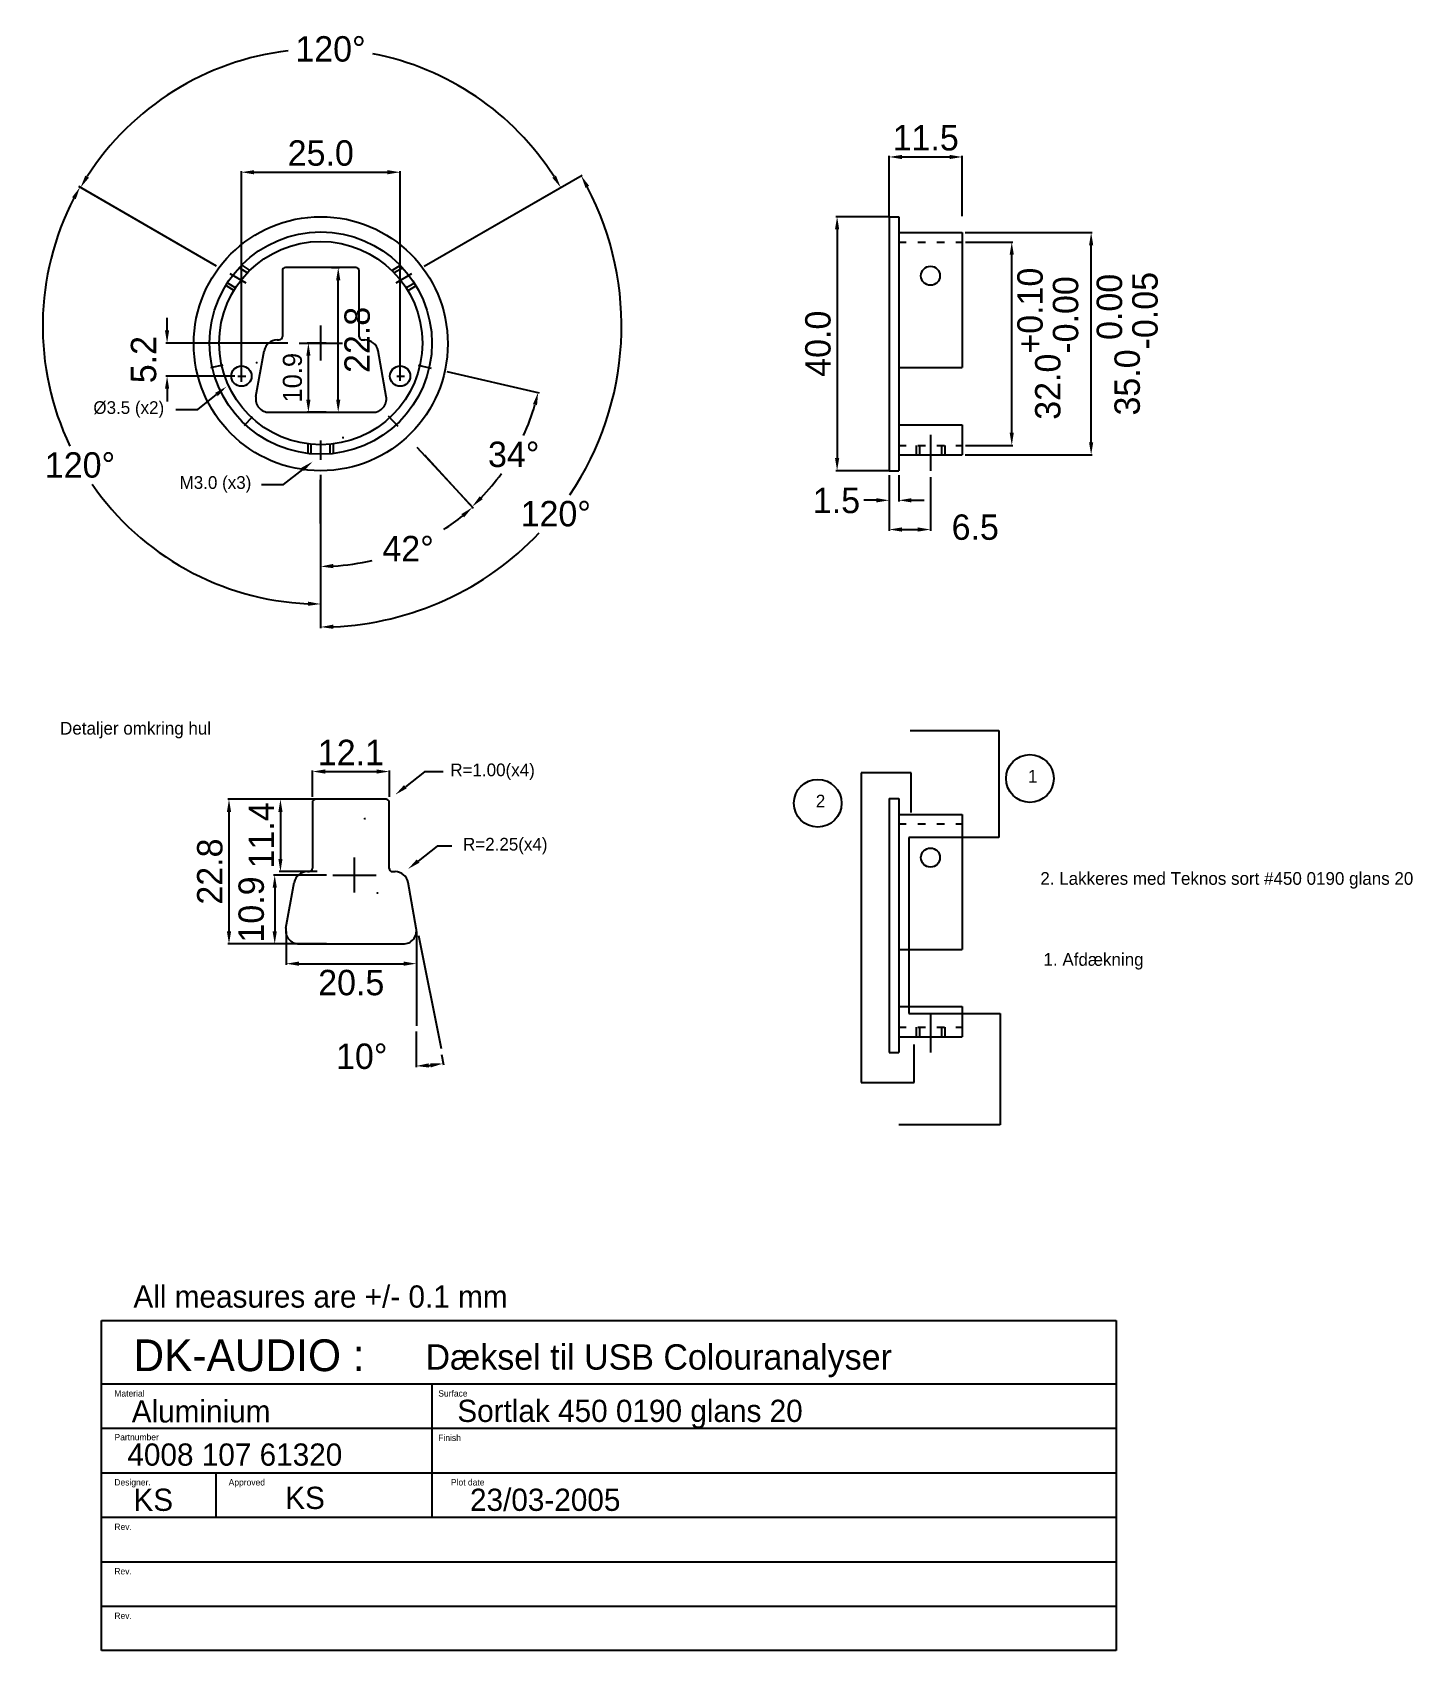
# Model space of a CAD drawing. Header units: millimetres. Extents: x 150 to 813, y 263 to 637.
# Drawn here: x 595.4 to 812.8, y 263.3 to 518.1 of the extents above; entities that cross this region are included whole.
import ezdxf

# ---------------------------------------------------------------- set-up
doc = ezdxf.new("R2010")
doc.units = ezdxf.units.MM
doc.linetypes.add('ACAD_ISO03W100', pattern=[30, 12, -18])
for name, color, linetype in [('DIM', 7, 'Continuous'), ('Mekanik', 4, 'Continuous'), ('USB', 1, 'Continuous')]:
    doc.layers.add(name, color=color, linetype=linetype)
doc.dimstyles.new('DK-audio', dxfattribs={"dimtxt": 4, "dimasz": 2, "dimexe": 0.18, "dimexo": 0.0625, "dimgap": 1, "dimtad": 2, "dimdec": 1, "dimzin": 0, "dimdsep": 46, "dimtxsty": 'Standard', "dimcen": 5, "dimadec": 1, "dimazin": 0, "dimtfac": 1, "dimtdec": 1, "dimtofl": 0, "dimtmove": 2, "dimatfit": 3, "dimfxl": 0, "dimtolj": 1, "dimtzin": 0, "dimarcsym": 0})
doc.dimstyles.get("Standard").update_dxf_attribs({"dimtxt": 0.18, "dimasz": 0.18, "dimexe": 0.18, "dimexo": 0.0625, "dimgap": 0.09, "dimtad": 0, "dimtih": 1, "dimtoh": 1, "dimdec": 4, "dimzin": 0, "dimdsep": 46, "dimtxsty": 'Standard', "dimcen": 0.09, "dimadec": 0, "dimazin": 0, "dimtfac": 1, "dimtdec": 4, "dimtofl": 0, "dimtmove": 0, "dimatfit": 3, "dimfxl": 0, "dimtolj": 1, "dimtzin": 0, "dimarcsym": 0})

# ---------------------------------------------------------------- blocks, each defined once
blk = doc.blocks.new('*D44')
at = {"layer": 'DEFPOINTS', "color": 0, "ltscale": 0.1}
for p in [(730.35, 489.1), (722.15, 449.1), (730.35, 449.1)]:
    blk.add_point(p, dxfattribs=at)
at = {"layer": 'DIM', "color": 0, "lineweight": -2, "ltscale": 0.1}
for p, q in [((730.29, 489.1), (721.97, 489.1)), ((722.15, 487.1), (722.15, 451.1)), ((730.29, 449.1), (721.97, 449.1))]:
    blk.add_line(p, q, dxfattribs=at)
at = {"layer": 'DIM', "color": 0, "ltscale": 0.1}
for points in [[(721.82, 487.1), (722.48, 487.1), (722.15, 489.1)], [(721.82, 451.1), (722.48, 451.1), (722.15, 449.1)]]:
    blk.add_solid(points, dxfattribs=at)
at = {"layer": 'DIM', "color": 0, "ltscale": 0.1, "insert": (719.15, 469.1), "char_height": 4, "attachment_point": 5, "rotation": 90}
blk.add_mtext('\\A1;40.0', dxfattribs=at)
blk = doc.blocks.new('*D57')
at = {"layer": 'DEFPOINTS', "color": 0, "ltscale": 0.1}
for p in [(624.5, 481.3), (627.84, 479.37), (640.83, 471.87), (597.74, 464.27), (640.83, 448.5)]:
    blk.add_point(p, dxfattribs=at)
at = {"layer": 'DIM', "color": 0, "lineweight": -2, "ltscale": 0.1}
for p, q in [((624.44, 481.33), (602.78, 493.84)), ((640.83, 448.44), (640.83, 427.94))]:
    blk.add_line(p, q, dxfattribs=at)
for start, end in [(152.6191, 205.5588), (214.6501, 267.3809)]:
    blk.add_arc((640.83, 471.87), 43.76, start, end, dxfattribs=at)
at = {"layer": 'DIM', "color": 0, "ltscale": 0.1}
for points in [[(601.69, 492.16), (602.27, 491.84), (602.94, 493.75)], [(638.84, 428.5), (638.82, 427.83), (640.83, 428.12)]]:
    blk.add_solid(points, dxfattribs=at)
at = {"layer": 'DIM', "color": 0, "ltscale": 0.1, "insert": (602.94, 449.99), "char_height": 4, "attachment_point": 5}
blk.add_mtext('\\A1;120°', dxfattribs=at)
blk = doc.blocks.new('*D59')
at = {"layer": 'DEFPOINTS', "color": 0, "ltscale": 0.1}
for p in [(625.9, 512.89), (624.5, 481.3), (627.84, 479.37), (653.82, 479.37), (657.08, 481.25)]:
    blk.add_point(p, dxfattribs=at)
at = {"layer": 'DIM', "color": 0, "lineweight": -2, "ltscale": 0.1}
for p, q in [((624.44, 481.33), (602.87, 493.79)), ((657.14, 481.29), (678.79, 493.79))]:
    blk.add_line(p, q, dxfattribs=at)
for start, end in [(96.7375, 147.3745), (32.6255, 79.1556)]:
    blk.add_arc((640.83, 471.87), 43.65, start, end, dxfattribs=at)
at = {"layer": 'DIM', "color": 0, "ltscale": 0.1}
for points in [[(604.35, 495.23), (603.78, 495.58), (603.03, 493.7)], [(677.88, 495.58), (677.31, 495.23), (678.63, 493.7)]]:
    blk.add_solid(points, dxfattribs=at)
at = {"layer": 'DIM', "color": 0, "ltscale": 0.1, "insert": (642.38, 515.49), "char_height": 4, "attachment_point": 5}
blk.add_mtext('\\A1;120°', dxfattribs=at)
blk = doc.blocks.new('*D58')
at = {"layer": 'DEFPOINTS', "color": 0, "ltscale": 0.1}
for p in [(653.82, 479.37), (657.08, 481.25), (640.83, 471.87), (687.48, 463.65), (640.83, 448.5)]:
    blk.add_point(p, dxfattribs=at)
at = {"layer": 'DIM', "color": 0, "lineweight": -2, "ltscale": 0.1}
for p, q in [((657.14, 481.29), (682.01, 495.65)), ((640.83, 448.44), (640.83, 424.32))]:
    blk.add_line(p, q, dxfattribs=at)
for start, end in [(325.9041, 27.5807), (272.4193, 316.5874)]:
    blk.add_arc((640.83, 471.87), 47.37, start, end, dxfattribs=at)
at = {"layer": 'DIM', "color": 0, "ltscale": 0.1}
for points in [[(682.53, 493.64), (683.11, 493.96), (681.85, 495.56)], [(642.84, 424.21), (642.82, 424.88), (640.83, 424.5)]]:
    blk.add_solid(points, dxfattribs=at)
at = {"layer": 'DIM', "color": 0, "ltscale": 0.1, "insert": (677.85, 442.32), "char_height": 4, "attachment_point": 5}
blk.add_mtext('\\A1;120°', dxfattribs=at)
blk = doc.blocks.new('*D84')
at = {"layer": 'DEFPOINTS', "color": 0, "ltscale": 0.1}
for p in [(652.6, 398.11), (643, 390.55)]:
    blk.add_point(p, dxfattribs=at)
at = {"layer": 'DIM', "color": 0, "lineweight": -2, "ltscale": 0.1}
for p, q in [((657.17, 401.71), (654.17, 399.35)), ((660.14, 401.71), (657.17, 401.71)), ((647.71, 394.33), (647.89, 394.33)), ((647.8, 394.24), (647.8, 394.42))]:
    blk.add_line(p, q, dxfattribs=at)
at = {"layer": 'DIM', "color": 0, "ltscale": 0.1}
blk.add_solid([(653.96, 399.61), (654.38, 399.09), (652.6, 398.11)], dxfattribs=at)
at = {"layer": 'DIM', "color": 0, "ltscale": 0.1, "insert": (667.9, 401.71), "char_height": 2, "attachment_point": 5}
blk.add_mtext('\\A1;R=1.00(x4)', dxfattribs=at)
blk = doc.blocks.new('*D85')
at = {"layer": 'DEFPOINTS', "color": 0, "ltscale": 0.1}
for p in [(651.65, 401.75), (639.55, 397.7), (651.65, 397.7)]:
    blk.add_point(p, dxfattribs=at)
at = {"layer": 'DIM', "color": 0, "lineweight": -2, "ltscale": 0.1}
for p, q in [((639.55, 397.76), (639.55, 401.93)), ((641.55, 401.75), (649.65, 401.75)), ((651.65, 397.76), (651.65, 401.93))]:
    blk.add_line(p, q, dxfattribs=at)
at = {"layer": 'DIM', "color": 0, "ltscale": 0.1}
for points in [[(641.55, 402.08), (641.55, 401.42), (639.55, 401.75)], [(649.65, 402.08), (649.65, 401.42), (651.65, 401.75)]]:
    blk.add_solid(points, dxfattribs=at)
at = {"layer": 'DIM', "color": 0, "ltscale": 0.1, "insert": (645.6, 404.75), "char_height": 4, "attachment_point": 5}
blk.add_mtext('\\A1;12.1', dxfattribs=at)
blk = doc.blocks.new('*D86')
at = {"layer": 'DEFPOINTS', "color": 0, "ltscale": 0.1}
for p in [(640.35, 397.4), (634.5, 386), (640.35, 386)]:
    blk.add_point(p, dxfattribs=at)
at = {"layer": 'DIM', "color": 0, "lineweight": -2, "ltscale": 0.1}
for p, q in [((640.29, 397.4), (634.32, 397.4)), ((634.5, 395.4), (634.5, 388)), ((640.29, 386), (634.32, 386))]:
    blk.add_line(p, q, dxfattribs=at)
at = {"layer": 'DIM', "color": 0, "ltscale": 0.1}
for points in [[(634.17, 395.4), (634.83, 395.4), (634.5, 397.4)], [(634.17, 388), (634.83, 388), (634.5, 386)]]:
    blk.add_solid(points, dxfattribs=at)
at = {"layer": 'DIM', "color": 0, "ltscale": 0.1, "insert": (631.5, 391.7), "char_height": 4, "attachment_point": 5, "rotation": 90}
blk.add_mtext('\\A1;11.4', dxfattribs=at)
blk = doc.blocks.new('*D87')
at = {"layer": 'DEFPOINTS', "color": 0, "ltscale": 0.1}
for p in [(638.8, 397.4), (626.4, 374.6), (638.8, 374.6)]:
    blk.add_point(p, dxfattribs=at)
at = {"layer": 'DIM', "color": 0, "lineweight": -2, "ltscale": 0.1}
for p, q in [((638.74, 397.4), (626.22, 397.4)), ((626.4, 395.4), (626.4, 376.6)), ((638.74, 374.6), (626.22, 374.6))]:
    blk.add_line(p, q, dxfattribs=at)
at = {"layer": 'DIM', "color": 0, "ltscale": 0.1}
for points in [[(626.07, 395.4), (626.73, 395.4), (626.4, 397.4)], [(626.07, 376.6), (626.73, 376.6), (626.4, 374.6)]]:
    blk.add_solid(points, dxfattribs=at)
at = {"layer": 'DIM', "color": 0, "ltscale": 0.1, "insert": (623.4, 386), "char_height": 4, "attachment_point": 5, "rotation": 90}
blk.add_mtext('\\A1;22.8', dxfattribs=at)
blk = doc.blocks.new('*D88')
at = {"layer": 'DEFPOINTS', "color": 0, "ltscale": 0.1}
for p in [(635.4, 376.65), (655.9, 376.65), (655.9, 371.5)]:
    blk.add_point(p, dxfattribs=at)
at = {"layer": 'DIM', "color": 0, "lineweight": -2, "ltscale": 0.1}
for p, q in [((635.4, 376.59), (635.4, 371.32)), ((655.9, 376.59), (655.9, 371.32)), ((637.4, 371.5), (653.9, 371.5))]:
    blk.add_line(p, q, dxfattribs=at)
at = {"layer": 'DIM', "color": 0, "ltscale": 0.1}
for points in [[(637.4, 371.83), (637.4, 371.17), (635.4, 371.5)], [(653.9, 371.83), (653.9, 371.17), (655.9, 371.5)]]:
    blk.add_solid(points, dxfattribs=at)
at = {"layer": 'DIM', "color": 0, "ltscale": 0.1, "insert": (645.65, 368.5), "char_height": 4, "attachment_point": 5}
blk.add_mtext('\\A1;20.5', dxfattribs=at)
blk = doc.blocks.new('*D94')
at = {"layer": 'DEFPOINTS', "color": 0, "ltscale": 0.1}
for p in [(654.6, 386.41), (645, 378.85)]:
    blk.add_point(p, dxfattribs=at)
at = {"layer": 'DIM', "color": 0, "lineweight": -2, "ltscale": 0.1}
for p, q in [((659.17, 390.01), (656.17, 387.65)), ((661.48, 390.01), (659.17, 390.01)), ((649.71, 382.63), (649.89, 382.63)), ((649.8, 382.54), (649.8, 382.72))]:
    blk.add_line(p, q, dxfattribs=at)
at = {"layer": 'DIM', "color": 0, "ltscale": 0.1}
blk.add_solid([(655.96, 387.91), (656.38, 387.39), (654.6, 386.41)], dxfattribs=at)
at = {"layer": 'DIM', "color": 0, "ltscale": 0.1, "insert": (669.9, 390.01), "char_height": 2, "attachment_point": 5}
blk.add_mtext('\\A1;R=2.25(x4)', dxfattribs=at)
blk = doc.blocks.new('*D100')
at = {"layer": 'DEFPOINTS', "color": 0, "ltscale": 0.1}
for p in [(655.8, 373.63), (657.95, 367.85), (655.85, 360.9), (659.85, 357.25), (658.71, 355.56)]:
    blk.add_point(p, dxfattribs=at)
at = {"layer": 'DIM', "color": 0, "lineweight": -2, "ltscale": 0.1}
for p, q in [((655.85, 360.84), (655.87, 355.21)), ((659.86, 357.19), (660.15, 355.6))]:
    blk.add_line(p, q, dxfattribs=at)
blk.add_arc((655.78, 379.95), 24.56, 274.8743, 275.4953, dxfattribs=at)
at = {"layer": 'DIM', "color": 0, "ltscale": 0.1}
for points in [[(657.88, 355.15), (657.85, 355.81), (655.87, 355.39)], [(658.09, 355.83), (658.18, 355.17), (660.11, 355.77)]]:
    blk.add_solid(points, dxfattribs=at)
at = {"layer": 'DIM', "color": 0, "ltscale": 0.1, "insert": (647.3, 356.9), "char_height": 4, "attachment_point": 5}
blk.add_mtext('\\A1;10°', dxfattribs=at)
blk = doc.blocks.new('*D103')
at = {"layer": 'DEFPOINTS', "color": 0, "ltscale": 0.1}
for p in [(741.85, 498.5), (730.35, 489.1), (741.85, 489.1)]:
    blk.add_point(p, dxfattribs=at)
at = {"layer": 'DIM', "color": 0, "lineweight": -2, "ltscale": 0.1}
for p, q in [((730.35, 489.16), (730.35, 498.68)), ((732.35, 498.5), (739.85, 498.5)), ((741.85, 489.16), (741.85, 498.68))]:
    blk.add_line(p, q, dxfattribs=at)
at = {"layer": 'DIM', "color": 0, "ltscale": 0.1}
for points in [[(732.35, 498.83), (732.35, 498.17), (730.35, 498.5)], [(739.85, 498.83), (739.85, 498.17), (741.85, 498.5)]]:
    blk.add_solid(points, dxfattribs=at)
at = {"layer": 'DIM', "color": 0, "ltscale": 0.1, "insert": (736.1, 501.5), "char_height": 4, "attachment_point": 5}
blk.add_mtext('\\A1;11.5', dxfattribs=at)
blk = doc.blocks.new('*D104')
at = {"layer": 'DEFPOINTS', "color": 0, "ltscale": 0.1}
for p in [(730.35, 448.45), (731.85, 448.45), (731.85, 444.45)]:
    blk.add_point(p, dxfattribs=at)
at = {"layer": 'DIM', "color": 0, "lineweight": -2, "ltscale": 0.1}
for p, q in [((730.35, 448.39), (730.35, 444.27)), ((731.85, 448.39), (731.85, 444.27)), ((728.35, 444.45), (726.35, 444.45)), ((733.85, 444.45), (735.85, 444.45))]:
    blk.add_line(p, q, dxfattribs=at)
at = {"layer": 'DIM', "color": 0, "ltscale": 0.1}
for points in [[(728.35, 444.78), (728.35, 444.12), (730.35, 444.45)], [(733.85, 444.78), (733.85, 444.12), (731.85, 444.45)]]:
    blk.add_solid(points, dxfattribs=at)
at = {"layer": 'DIM', "color": 0, "ltscale": 0.1, "insert": (722.05, 444.4), "char_height": 4, "attachment_point": 5}
blk.add_mtext('\\A1;1.5', dxfattribs=at)
blk = doc.blocks.new('*D105')
at = {"layer": 'DEFPOINTS', "color": 0, "ltscale": 0.1}
for p in [(730.35, 448.1), (736.85, 448.15), (736.85, 439.85)]:
    blk.add_point(p, dxfattribs=at)
at = {"layer": 'DIM', "color": 0, "lineweight": -2, "ltscale": 0.1}
for p, q in [((730.35, 448.04), (730.35, 439.67)), ((736.85, 448.09), (736.85, 439.67)), ((732.35, 439.85), (734.85, 439.85))]:
    blk.add_line(p, q, dxfattribs=at)
at = {"layer": 'DIM', "color": 0, "ltscale": 0.1}
for points in [[(732.35, 440.18), (732.35, 439.52), (730.35, 439.85)], [(734.85, 440.18), (734.85, 439.52), (736.85, 439.85)]]:
    blk.add_solid(points, dxfattribs=at)
at = {"layer": 'DIM', "color": 0, "ltscale": 0.1, "insert": (743.9, 440.2), "char_height": 4, "attachment_point": 5}
blk.add_mtext('\\A1;6.5', dxfattribs=at)
blk = doc.blocks.new('*D106')
at = {"layer": 'DEFPOINTS', "color": 0, "ltscale": 0.1}
for p in [(742.25, 486.6), (762.15, 486.6), (742.25, 451.6)]:
    blk.add_point(p, dxfattribs=at)
at = {"layer": 'DIM', "color": 0, "lineweight": -2, "ltscale": 0.1}
for p, q in [((742.31, 486.6), (762.33, 486.6)), ((762.15, 453.6), (762.15, 484.6)), ((742.31, 451.6), (762.33, 451.6))]:
    blk.add_line(p, q, dxfattribs=at)
at = {"layer": 'DIM', "color": 0, "ltscale": 0.1}
for points in [[(761.82, 484.6), (762.48, 484.6), (762.15, 486.6)], [(761.82, 453.6), (762.48, 453.6), (762.15, 451.6)]]:
    blk.add_solid(points, dxfattribs=at)
at = {"layer": 'DIM', "color": 0, "ltscale": 0.1, "insert": (767.82, 469.1), "char_height": 4, "attachment_point": 5, "rotation": 90}
blk.add_mtext('\\A1;35.0\\S 0.00^ -0.05;', dxfattribs=at)
blk = doc.blocks.new('*D107')
at = {"layer": 'DEFPOINTS', "color": 0, "ltscale": 0.1}
for p in [(742.3, 485.1), (749.65, 485.1), (742.3, 453.1)]:
    blk.add_point(p, dxfattribs=at)
at = {"layer": 'DIM', "color": 0, "lineweight": -2, "ltscale": 0.1}
for p, q in [((742.36, 485.1), (749.83, 485.1)), ((749.65, 455.1), (749.65, 483.1)), ((742.36, 453.1), (749.83, 453.1))]:
    blk.add_line(p, q, dxfattribs=at)
at = {"layer": 'DIM', "color": 0, "ltscale": 0.1}
for points in [[(749.32, 483.1), (749.98, 483.1), (749.65, 485.1)], [(749.32, 455.1), (749.98, 455.1), (749.65, 453.1)]]:
    blk.add_solid(points, dxfattribs=at)
at = {"layer": 'DIM', "color": 0, "ltscale": 0.1, "insert": (755.32, 469.1), "char_height": 4, "attachment_point": 5, "rotation": 90}
blk.add_mtext('\\A1;32.0\\S+0.10^ -0.00;', dxfattribs=at)
blk = doc.blocks.new('*D109')
at = {"layer": 'DEFPOINTS', "color": 0, "ltscale": 0.1}
for p in [(640.72, 460.48), (651.1, 458.3), (657.15, 451.65), (640.77, 447.75), (649.47, 435.13)]:
    blk.add_point(p, dxfattribs=at)
at = {"layer": 'DIM', "color": 0, "lineweight": -2, "ltscale": 0.1}
for p, q in [((657.19, 451.6), (664.84, 443.19)), ((640.77, 447.69), (640.82, 433.85))]:
    blk.add_line(p, q, dxfattribs=at)
for start, end in [(303.1735, 309.0864), (273.4162, 283.3489)]:
    blk.add_arc((640.69, 469.75), 35.72, start, end, dxfattribs=at)
at = {"layer": 'DIM', "color": 0, "ltscale": 0.1}
for points in [[(662.99, 442.28), (663.42, 441.77), (664.72, 443.33)], [(642.83, 433.76), (642.8, 434.43), (640.82, 434.03)]]:
    blk.add_solid(points, dxfattribs=at)
at = {"layer": 'DIM', "color": 0, "ltscale": 0.1, "insert": (654.6, 436.85), "char_height": 4, "attachment_point": 5}
blk.add_mtext('\\A1;42°', dxfattribs=at)
blk = doc.blocks.new('*D113')
at = {"layer": 'DEFPOINTS', "color": 0, "ltscale": 0.1}
for p in [(652.4, 466.65), (660.65, 464.75), (647.4, 462.05), (655.95, 452.85), (669.32, 448.71)]:
    blk.add_point(p, dxfattribs=at)
at = {"layer": 'DIM', "color": 0, "lineweight": -2, "ltscale": 0.1}
for p, q in [((660.71, 464.74), (675.25, 461.39)), ((655.99, 452.8), (664.81, 443.32))]:
    blk.add_line(p, q, dxfattribs=at)
for start, end in [(335.4361, 343.7914), (316.1421, 324.176)]:
    blk.add_arc((640.6, 469.37), 35.38, start, end, dxfattribs=at)
at = {"layer": 'DIM', "color": 0, "ltscale": 0.1}
for points in [[(674.25, 459.58), (674.9, 459.41), (675.08, 461.43)], [(666.34, 444.62), (665.88, 445.09), (664.68, 443.45)]]:
    blk.add_solid(points, dxfattribs=at)
at = {"layer": 'DIM', "color": 0, "ltscale": 0.1, "insert": (671.23, 451.66), "char_height": 4, "attachment_point": 5}
blk.add_mtext('\\A1;34°', dxfattribs=at)
blk = doc.blocks.new('*D115')
at = {"layer": 'DEFPOINTS', "color": 0, "ltscale": 0.1}
for p in [(649.17, 458.11), (639.57, 450.55)]:
    blk.add_point(p, dxfattribs=at)
at = {"layer": 'DIM', "color": 0, "lineweight": -2, "ltscale": 0.1}
for p, q in [((644.28, 454.33), (644.46, 454.33)), ((644.37, 454.24), (644.37, 454.42)), ((635, 446.95), (638, 449.31)), ((631.52, 446.95), (635, 446.95))]:
    blk.add_line(p, q, dxfattribs=at)
at = {"layer": 'DIM', "color": 0, "ltscale": 0.1}
blk.add_solid([(637.79, 449.57), (638.2, 449.05), (639.57, 450.55)], dxfattribs=at)
at = {"layer": 'DIM', "color": 0, "ltscale": 0.1, "insert": (624.27, 446.95), "char_height": 2, "attachment_point": 5}
blk.add_mtext('\\A1;M3.0 (x3)', dxfattribs=at)
blk = doc.blocks.new('*D116')
at = {"layer": 'DEFPOINTS', "color": 0, "ltscale": 0.1}
for p in [(653.35, 496.1), (628.35, 464), (653.35, 464.65)]:
    blk.add_point(p, dxfattribs=at)
at = {"layer": 'DIM', "color": 0, "lineweight": -2, "ltscale": 0.1}
for p, q in [((628.35, 464.06), (628.35, 496.28)), ((630.35, 496.1), (651.35, 496.1)), ((653.35, 464.71), (653.35, 496.28))]:
    blk.add_line(p, q, dxfattribs=at)
at = {"layer": 'DIM', "color": 0, "ltscale": 0.1}
for points in [[(630.35, 496.43), (630.35, 495.77), (628.35, 496.1)], [(651.35, 496.43), (651.35, 495.77), (653.35, 496.1)]]:
    blk.add_solid(points, dxfattribs=at)
at = {"layer": 'DIM', "color": 0, "ltscale": 0.1, "insert": (640.85, 499.1), "char_height": 4, "attachment_point": 5}
blk.add_mtext('\\A1;25.0', dxfattribs=at)
blk = doc.blocks.new('*D117')
at = {"layer": 'DEFPOINTS', "color": 0, "ltscale": 0.1}
for p in [(638.9, 469.2), (641.75, 469.2), (641.75, 458.3)]:
    blk.add_point(p, dxfattribs=at)
at = {"layer": 'DIM', "color": 0, "lineweight": -2, "ltscale": 0.1}
for p, q in [((641.69, 469.2), (638.72, 469.2)), ((638.9, 460.3), (638.9, 467.2)), ((641.69, 458.3), (638.72, 458.3))]:
    blk.add_line(p, q, dxfattribs=at)
at = {"layer": 'DIM', "color": 0, "ltscale": 0.1}
for points in [[(638.57, 467.2), (639.23, 467.2), (638.9, 469.2)], [(638.57, 460.3), (639.23, 460.3), (638.9, 458.3)]]:
    blk.add_solid(points, dxfattribs=at)
at = {"layer": 'DIM', "color": 0, "ltscale": 0.1, "insert": (636.4, 463.75), "char_height": 3, "attachment_point": 5, "rotation": 90}
blk.add_mtext('\\A1;10.9', dxfattribs=at)
blk = doc.blocks.new('*D120')
at = {"layer": 'DEFPOINTS', "color": 0, "ltscale": 0.1}
for p in [(635.52, 469.91), (626, 462.35)]:
    blk.add_point(p, dxfattribs=at)
at = {"layer": 'DIM', "color": 0, "lineweight": -2, "ltscale": 0.1}
for p, q in [((630.67, 466.13), (630.85, 466.13)), ((630.76, 466.04), (630.76, 466.22)), ((618.04, 458.75), (621.47, 458.75)), ((621.47, 458.75), (624.43, 461.11))]:
    blk.add_line(p, q, dxfattribs=at)
at = {"layer": 'DIM', "color": 0, "ltscale": 0.1}
blk.add_solid([(624.23, 461.37), (624.64, 460.84), (626, 462.35)], dxfattribs=at)
at = {"layer": 'DIM', "color": 0, "ltscale": 0.1, "insert": (610.62, 458.75), "char_height": 2, "attachment_point": 5}
blk.add_mtext('\\A1;Ø3.5 (x2)', dxfattribs=at)
blk = doc.blocks.new('*D121')
at = {"layer": 'DEFPOINTS', "color": 0, "ltscale": 0.1}
for p in [(635.7, 469.2), (616.65, 464), (627.4, 464)]:
    blk.add_point(p, dxfattribs=at)
at = {"layer": 'DIM', "color": 0, "lineweight": -2, "ltscale": 0.1}
for p, q in [((616.65, 471.2), (616.65, 473.2)), ((635.64, 469.2), (616.47, 469.2)), ((627.34, 464), (616.47, 464)), ((616.65, 462), (616.65, 460))]:
    blk.add_line(p, q, dxfattribs=at)
at = {"layer": 'DIM', "color": 0, "ltscale": 0.1}
for points in [[(616.32, 471.2), (616.98, 471.2), (616.65, 469.2)], [(616.32, 462), (616.98, 462), (616.65, 464)]]:
    blk.add_solid(points, dxfattribs=at)
at = {"layer": 'DIM', "color": 0, "ltscale": 0.1, "insert": (612.97, 466.6), "char_height": 4, "attachment_point": 5, "rotation": 90}
blk.add_mtext('\\A1;5.2', dxfattribs=at)
blk = doc.blocks.new('*D141')
at = {"layer": 'DEFPOINTS', "color": 0, "ltscale": 0.1}
for p in [(642.5, 481.1), (643.6, 481.1), (642.5, 458.3)]:
    blk.add_point(p, dxfattribs=at)
at = {"layer": 'DIM', "color": 0, "lineweight": -2, "ltscale": 0.1}
for p, q in [((642.56, 481.1), (643.78, 481.1)), ((643.6, 460.3), (643.6, 479.1)), ((642.56, 458.3), (643.78, 458.3))]:
    blk.add_line(p, q, dxfattribs=at)
at = {"layer": 'DIM', "color": 0, "ltscale": 0.1}
for points in [[(643.27, 479.1), (643.93, 479.1), (643.6, 481.1)], [(643.27, 460.3), (643.93, 460.3), (643.6, 458.3)]]:
    blk.add_solid(points, dxfattribs=at)
at = {"layer": 'DIM', "color": 0, "ltscale": 0.1, "insert": (646.6, 469.7), "char_height": 4, "attachment_point": 5, "rotation": 90}
blk.add_mtext('\\A1;22.8', dxfattribs=at)
blk = doc.blocks.new('*D143')
at = {"layer": 'DEFPOINTS', "color": 0, "ltscale": 0.1}
for p in [(641.8, 385.45), (633.6, 374.6), (641.8, 374.6)]:
    blk.add_point(p, dxfattribs=at)
at = {"layer": 'DIM', "color": 0, "lineweight": -2, "ltscale": 0.1}
for p, q in [((641.74, 385.45), (633.42, 385.45)), ((633.6, 383.45), (633.6, 376.6)), ((641.74, 374.6), (633.42, 374.6))]:
    blk.add_line(p, q, dxfattribs=at)
at = {"layer": 'DIM', "color": 0, "ltscale": 0.1}
for points in [[(633.27, 383.45), (633.93, 383.45), (633.6, 385.45)], [(633.27, 376.6), (633.93, 376.6), (633.6, 374.6)]]:
    blk.add_solid(points, dxfattribs=at)
at = {"layer": 'DIM', "color": 0, "ltscale": 0.1, "insert": (629.92, 380.03), "char_height": 4, "attachment_point": 5, "rotation": 90}
blk.add_mtext('\\A1;10.9', dxfattribs=at)

msp = doc.modelspace()

# ---------------------------------------------------------------- linework, layer by layer
at = {"layer": 'DIM', "ltscale": 0.1}
for p, q in [((733.65, 408.2), (747.6, 408.2)), ((747.6, 408.2), (747.6, 391.35)), ((733.8, 401.55), (725.95, 401.55)), ((725.95, 401.55), (725.95, 352.8)), ((733.8, 399.2), (733.8, 401.55)), ((733.8, 395.3), (733.8, 399.2)), ((747.6, 391.35), (733.45, 391.35)), ((733.45, 391.35), (733.45, 363.65)), ((655.9, 374.95), (655.9, 361.7)), ((656.25, 375.95), (659.8, 358.125)), ((733.45, 363.65), (747.85, 363.65)), ((747.85, 363.65), (747.85, 346.15)), ((734.3, 352.8), (734.3, 358.8)), ((725.95, 352.8), (734.3, 352.8)), ((747.85, 346.15), (731.85, 346.15))]:
    msp.add_line(p, q, dxfattribs=at)
at = {"layer": 'DIM'}
for p, q in [((606.35, 315.35), (766.06958, 315.35)), ((606.35, 263.35), (606.35, 315.35)), ((766.06958, 315.35), (766.06958, 263.35)), ((606.35, 305.35), (766.06958, 305.35)), ((658.35, 305.35), (658.35, 298.35)), ((606.35, 298.35), (766.06958, 298.35)), ((658.35, 298.35), (658.35, 291.35)), ((606.35, 291.35), (766.06958, 291.35)), ((624.35, 291.35), (624.35, 284.35)), ((658.35, 291.35), (658.35, 284.35)), ((606.35, 284.35), (766.06958, 284.35)), ((606.35, 277.35), (766.06958, 277.35)), ((606.35, 270.35), (766.06958, 270.35)), ((766.06958, 263.35), (606.35, 263.35))]:
    msp.add_line(p, q, dxfattribs=at)
at = {"layer": 'DIM', "ltscale": 0.1}
for centre in [(752.50832, 400.65832), (719.10832, 396.75832)]:
    msp.add_circle(centre, 3.75832, dxfattribs=at)
at = {"layer": 'Mekanik', "ltscale": 0.1}
for p, q in [((730.35, 489.1), (730.35, 449.1)), ((730.35, 489.1), (731.85, 489.1)), ((731.85, 489.1), (731.85, 449.1)), ((731.85, 486.6), (741.85, 486.6)), ((741.85, 486.6), (741.85, 465.35)), ((626.55, 480.15), (629.03264, 478.68932)), ((628.0475, 481.07459), (629.31928, 480.27924)), ((628.3974, 481.44549), (629.66918, 480.65014)), ((634.8, 480.58231), (634.79946, 470.22328)), ((646.4, 481.1), (635.3, 481.1)), ((646.9, 470.2), (646.9, 480.6)), ((653.36306, 481.39487), (652.07012, 480.63442)), ((653.70274, 481.01459), (652.4098, 480.25413)), ((655.15, 480.1), (652.65308, 478.657)), ((625.95, 478.25), (627.2, 477.5)), ((626.15, 478.7), (627.41435, 477.92606)), ((655.6, 478.65), (654.25, 477.85)), ((655.85, 478.2), (654.55, 477.45)), ((640.85, 466.45), (640.85, 471.95)), ((633.99138, 469.7), (634.3, 469.7)), ((637.45, 469.2), (644.25, 469.2)), ((625.45, 465.7), (623.5, 465.3)), ((627.8, 464), (629.05, 464)), ((628.35, 463.1), (628.35, 464.7)), ((652.85, 464), (654.05, 464)), ((653.35, 463.25), (653.35, 464.65)), ((656.2, 465.75), (658.25, 465.25)), ((731.85, 465.35), (741.85, 465.35)), ((630.05, 457.6), (628.8, 456.2)), ((651.45, 457.75), (653, 456.1)), ((731.85, 456.35), (741.85, 456.35)), ((741.85, 456.35), (741.85, 451.6)), ((640.85, 450.8), (640.85, 453.85)), ((736.85, 454.75), (736.85, 449.1)), ((638.85, 451.85), (638.85, 453.35)), ((639.35, 451.75), (639.35, 453.25)), ((642.35, 451.75), (642.35, 453.25)), ((642.85, 451.85), (642.85, 453.35)), ((731.85, 451.6), (741.85, 451.6)), ((734.6, 453.1), (734.6, 451.6)), ((735.1, 453.1), (735.1, 451.6)), ((738.6, 453.1), (738.6, 451.6)), ((739.1, 453.1), (739.1, 451.6)), ((730.35, 449.1), (731.85, 449.1)), ((730.35, 397.5), (730.35, 357.5)), ((730.35, 397.5), (731.85, 397.5)), ((731.85, 397.5), (731.85, 357.5)), ((639.53819, 396.88231), (639.53765, 386.52328)), ((651.13819, 397.4), (640.03819, 397.4)), ((651.63819, 386.5), (651.63819, 396.9)), ((731.85, 395), (741.85, 395)), ((741.85, 395), (741.85, 373.75)), ((646.15, 382.7), (646.15, 388.2)), ((638.75, 386), (639.05, 386)), ((642.75, 385.45), (649.55, 385.45)), ((731.85, 373.75), (741.85, 373.75)), ((731.85, 364.75), (741.85, 364.75)), ((741.85, 364.75), (741.85, 360)), ((736.85, 363.45), (736.85, 357.5)), ((731.85, 360), (741.85, 360)), ((731.85, 360), (741.85, 360)), ((734.6, 361.5), (734.6, 360)), ((735.1, 361.5), (735.1, 360)), ((738.6, 361.5), (738.6, 360)), ((739.1, 361.5), (739.1, 360)), ((730.35, 357.5), (731.85, 357.5))]:
    msp.add_line(p, q, dxfattribs=at)
at = {"layer": 'Mekanik', "linetype": 'ACAD_ISO03W100', "ltscale": 0.1}
for p, q in [((731.85, 485.1), (741.85, 485.1)), ((731.85, 453.1), (741.85, 453.1)), ((731.85, 393.5), (741.85, 393.5)), ((731.85, 361.5), (741.85, 361.5))]:
    msp.add_line(p, q, dxfattribs=at)
at = {"layer": 'Mekanik'}
for p, q in [((647.399, 469.7), (647.8, 469.7)), ((630.63132, 460.77123), (631.92446, 467.97123)), ((651.14967, 460.76696), (649.87187, 467.96696)), ((632.69825, 458.3), (649.1, 458.3)), ((652.13719, 386), (652.53819, 386)), ((635.36951, 377.07122), (636.66264, 384.27122)), ((655.88786, 377.06696), (654.61005, 384.26696)), ((637.43644, 374.6), (653.83819, 374.6))]:
    msp.add_line(p, q, dxfattribs=at)
at = {"layer": 'Mekanik', "ltscale": 0.1}
for centre, radius in [((640.85, 469.1), 20), ((640.85, 469.2), 17.5), ((640.85, 469.2), 16), ((736.85, 479.8), 1.5), ((628.35, 464), 1.6), ((653.35, 464), 1.6), ((736.85, 388.2), 1.5)]:
    msp.add_circle(centre, radius, dxfattribs=at)
for centre, start, end in [((635.3, 480.6), 90, 180.887337), ((646.4, 480.6), 0, 91.2687556), ((634.3, 470.2), 270, 2.6686851), ((647.4, 470.2), 179.9984574, 270.1444965), ((640.03819, 396.9), 90, 180.887337), ((651.13819, 396.9), 0, 91.2687556), ((639.03819, 386.5), 270, 2.6686851), ((652.13819, 386.5), 179.9984574, 270.1444965)]:
    msp.add_arc(centre, 0.5, start, end, dxfattribs=at)
at = {"layer": 'Mekanik'}
for centre, start, end in [((633.99138, 467.6), 90, 169.8181064), ((647.80418, 467.6), 10.0636296, 90), ((632.69825, 460.4), 169.8181064, 270), ((649.08198, 460.4), 270, 10.0636296), ((638.72957, 383.9), 90, 169.8181064), ((652.54236, 383.9), 10.0636296, 90), ((637.43644, 376.7), 169.8181064, 270), ((653.82017, 376.7), 270, 10.0636296)]:
    msp.add_arc(centre, 2.1, start, end, dxfattribs=at)
at = {"layer": 'USB', "ltscale": 0.1}
for p, q in [((634.8, 480.58231), (634.8, 480.59262)), ((646.4, 481.1), (646.4, 481.1))]:
    msp.add_line(p, q, dxfattribs=at)

# ---------------------------------------------------------------- texts
at = {"layer": 'DIM'}
for s, height, p in [('Detaljer omkring hul', 2, (599.8, 407.56667)), ('1', 2, (752.2, 400)), ('2', 2, (718.8, 396.1)), ('2. Lakkeres med Teknos sort #450 0190 glans 20', 2, (754.15, 383.91667)), ('1. Afdækning', 2, (754.65, 371.16667)), ('All measures are +/- 0.1 mm', 3.5, (611.35, 317.35)), ('DK-AUDIO :', 5, (611.35, 307.35)), ('Dæksel til USB Colouranalyser', 4, (657.35, 307.58333)), ('Material', 1, (608.35, 303.35)), ('Surface', 1, (659.35, 303.35)), ('Aluminium', 3.5, (611.0844, 299.26816)), ('Sortlak 450 0190 glans 20', 3.5, (662.35, 299.35)), ('Partnumber', 1, (608.36831, 296.45501)), ('4008 107 61320', 3.5, (610.4, 292.46667)), ('Finish', 1, (659.35, 296.35)), ('Designer.', 1, (608.35, 289.35)), ('KS', 3.5, (611.35, 285.35)), ('Approved', 1, (626.35, 289.35)), ('KS', 3.5, (635.25, 285.65)), ('Plot date', 1, (661.35, 289.35)), ('23/03-2005', 3.5, (664.35, 285.35)), ('Rev.', 1, (608.35, 282.35)), ('Rev.', 1, (608.35, 275.35)), ('Rev.', 1, (608.35, 268.35))]:
    msp.add_text(s, height=height, dxfattribs=at).set_placement(p)

# ---------------------------------------------------------------- dimensions: what is measured, and where the dimension line sits
for base, line1, line2, picture, middle in [((625.90275, 512.88928), ((627.84141, 479.37207), (624.49568, 481.30373)), ((653.82217, 479.37207), (657.08339, 481.25494)), '*D59', (642.37744, 515.4943)), ((687.48071, 463.64661), ((640.83179, 471.87207), (640.83179, 448.49934)), ((653.82217, 479.37207), (657.08339, 481.25494)), '*D58', (677.85, 442.31819)), ((649.4708, 435.12572), ((640.72058, 460.47895), (640.76667, 447.75)), ((651.1, 458.3), (657.15, 451.65)), '*D109', (654.6, 436.85)), ((658.70785, 355.5643), ((655.80391, 373.62895), (655.85, 360.9)), ((657.95, 367.85), (659.85, 357.25)), '*D100', (647.3, 356.9))]:
    dim = msp.add_angular_dim_2l(base=base, line1=line1, line2=line2, dimstyle='Standard', override={"dimtxt": 4, "dimasz": 2, "dimgap": 1}, dxfattribs=at)
    dim.commit()
    dim.dimension.update_dxf_attribs({"geometry": picture, "text_midpoint": middle, "dimtype": 162})
at = {"layer": 'DIM', "ltscale": 0.1}
for p1, p2, distance, picture, middle in [((730.35, 489.1), (741.85, 489.1), 9.4, '*D103', (736.1, 501.5)), ((642.5, 458.3), (642.5, 481.1), -1.1, '*D141', (646.6, 469.7)), ((639.55, 397.7), (651.65, 397.7), 4.05, '*D85', (645.6, 404.75)), ((635.4, 376.65), (655.9, 376.65), -5.15, '*D88', (645.65, 368.5))]:
    dim = msp.add_aligned_dim(p1=p1, p2=p2, distance=distance, dimstyle='DK-audio', dxfattribs=at)
    dim.commit()
    dim.dimension.update_dxf_attribs({"geometry": picture, "text_midpoint": middle})
dim = msp.add_linear_dim(base=(653.35, 496.1), p1=(628.35, 464), p2=(653.35, 464.65), dimstyle='DK-audio', dxfattribs=at)
dim.commit()
dim.dimension.update_dxf_attribs({"geometry": '*D116', "text_midpoint": (640.85, 499.1)})
at = {"layer": 'DIM'}
for base, line1, line2, picture, middle in [((597.74101, 464.27401), ((640.83179, 471.87207), (640.83179, 448.49934)), ((627.84141, 479.37207), (624.49568, 481.30373)), '*D57', (602.9384, 449.99432)), ((669.32281, 448.71164), ((647.4, 462.05), (655.95, 452.85)), ((652.4, 466.65), (660.65, 464.75)), '*D113', (671.22864, 451.66017))]:
    dim = msp.add_angular_dim_2l(base=base, line1=line1, line2=line2, dimstyle='Standard', override={"dimtxt": 4, "dimasz": 2, "dimgap": 1}, dxfattribs=at)
    dim.commit()
    dim.dimension.update_dxf_attribs({"geometry": picture, "text_midpoint": middle})
at = {"layer": 'DIM', "ltscale": 0.1}
for base, p1, p2, picture, middle in [((722.15, 449.1), (730.35, 489.1), (730.35, 449.1), '*D44', (719.15, 469.1)), ((616.65, 464), (635.7, 469.2), (627.4, 464), '*D121', (612.97, 466.6)), ((626.4, 374.6), (638.8, 397.4), (638.8, 374.6), '*D87', (623.4, 386)), ((634.5, 386), (640.35, 397.4), (640.35, 386), '*D86', (631.5, 391.7)), ((633.6, 374.6), (641.8, 385.45), (641.8, 374.6), '*D143', (629.92, 380.025))]:
    dim = msp.add_linear_dim(base=base, p1=p1, p2=p2, angle=90, dimstyle='DK-audio', dxfattribs=at)
    dim.commit()
    dim.dimension.update_dxf_attribs({"geometry": picture, "text_midpoint": middle})
for base, p1, p2, override, picture, middle in [((749.65, 485.1), (742.3, 453.1), (742.3, 485.1), {"dimgap": 1, "dimtol": 1, "dimlim": 0, "dimtp": 0.1, "dimtm": 1e-09, "dimtdec": 2}, '*D107', (755.31667, 469.1)), ((762.15, 486.6), (742.25, 451.6), (742.25, 486.6), {"dimgap": 1, "dimtol": 1, "dimlim": 0, "dimtp": 0, "dimtm": 0.05, "dimtdec": 2}, '*D106', (767.81667, 469.1)), ((638.9, 469.2), (641.75, 458.3), (641.75, 469.2), {"dimtxt": 3}, '*D117', (636.4, 463.75))]:
    dim = msp.add_linear_dim(base=base, p1=p1, p2=p2, angle=90, dimstyle='DK-audio', override=override, dxfattribs=at)
    dim.commit()
    dim.dimension.update_dxf_attribs({"geometry": picture, "text_midpoint": middle})
at = {"layer": 'DIM', "ltscale": 0.35}
for p1, p2, text, picture, middle in [((635.51663, 469.91285), (626, 462.35), 'Ø3.5 (x2)', '*D120', (610.61667, 458.75)), ((649.16663, 458.11285), (639.56663, 450.55), 'M3.0 (x3)', '*D115', (624.26667, 446.95)), ((643, 390.55), (652.6, 398.11285), 'R=1.00(x4)', '*D84', (667.89996, 401.71285)), ((645, 378.85), (654.6, 386.41285), 'R=2.25(x4)', '*D94', (669.89996, 390.01285))]:
    dim = msp.add_diameter_dim_2p(p1=p1, p2=p2, text=text, dimstyle='Standard', override={"dimtxt": 2, "dimasz": 2, "dimdec": 1, "dimlfac": -1, "dimtfac": 2}, dxfattribs=at)
    dim.commit()
    dim.dimension.update_dxf_attribs({"geometry": picture, "text_midpoint": middle, "dimtype": 163})
at = {"layer": 'DIM', "ltscale": 0.1}
for base, p1, p2, picture, middle in [((731.85, 444.45), (730.35, 448.45), (731.85, 448.45), '*D104', (722.05, 444.4)), ((736.85, 439.85), (730.35, 448.1), (736.85, 448.15), '*D105', (743.9, 440.2))]:
    dim = msp.add_linear_dim(base=base, p1=p1, p2=p2, dimstyle='DK-audio', dxfattribs=at)
    dim.commit()
    dim.dimension.update_dxf_attribs({"geometry": picture, "text_midpoint": middle, "dimtype": 160})

doc.saveas('drawing.dxf')
